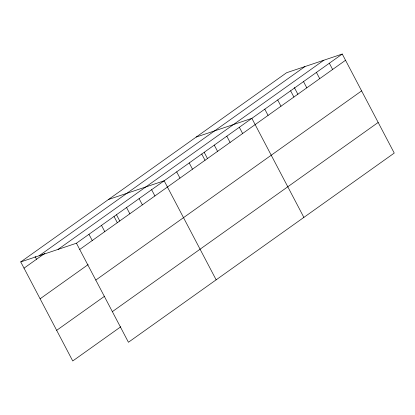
<?xml version="1.0" encoding="UTF-8"?>
<svg xmlns="http://www.w3.org/2000/svg" width="415" height="415" viewBox="0 0 415 415"><rect width="100%" height="100%" fill="white"/><g stroke="black" fill="none" stroke-linecap="round" stroke-linejoin="round"><path stroke-width="0.62" d="M20.75 261.927L286.568 72.739L342.256 54.033L394.25 153.073L128.432 342.261L76.438 243.221L20.75 261.927L72.744 360.967L120.781 326.776M39.129 255.754L304.942 66.566M24.029 268.168L44.913 253.306M58.059 249.394L323.876 60.206M76.438 243.221L342.256 54.033M79.716 249.462L345.529 60.279M40.105 298.79L88.141 264.604M95.792 280.084L361.61 90.901M56.668 330.34L104.705 296.154M112.356 311.634L378.174 122.451M196.191 137.064L251.874 118.358L303.873 217.398M108.471 199.496L164.158 180.79L216.153 279.829M329.344 63.225L332.623 69.466M316.432 72.412L319.711 78.653M303.521 81.605L306.799 87.845M294.308 87.487L297.882 94.293M290.609 90.792L293.887 97.032M277.697 99.979L280.976 106.224M264.786 109.171L268.064 115.412M239.346 127.275L242.625 133.521M226.813 136.198L230.092 142.438M214.28 145.115L217.559 151.356M204.232 152.378L207.505 158.618M201.752 154.032L205.026 160.273M189.219 162.95L192.498 169.196M176.686 171.872L179.965 178.113M151.625 189.707L154.904 195.953M139.092 198.629L142.371 204.87M126.565 207.547L129.838 213.787M116.511 214.809L119.785 221.05M114.032 216.464L117.31 222.705M101.499 225.381L104.777 231.627M88.971 234.304L92.244 240.544M35.068 256.413L36.556 259.251"/></g></svg>
